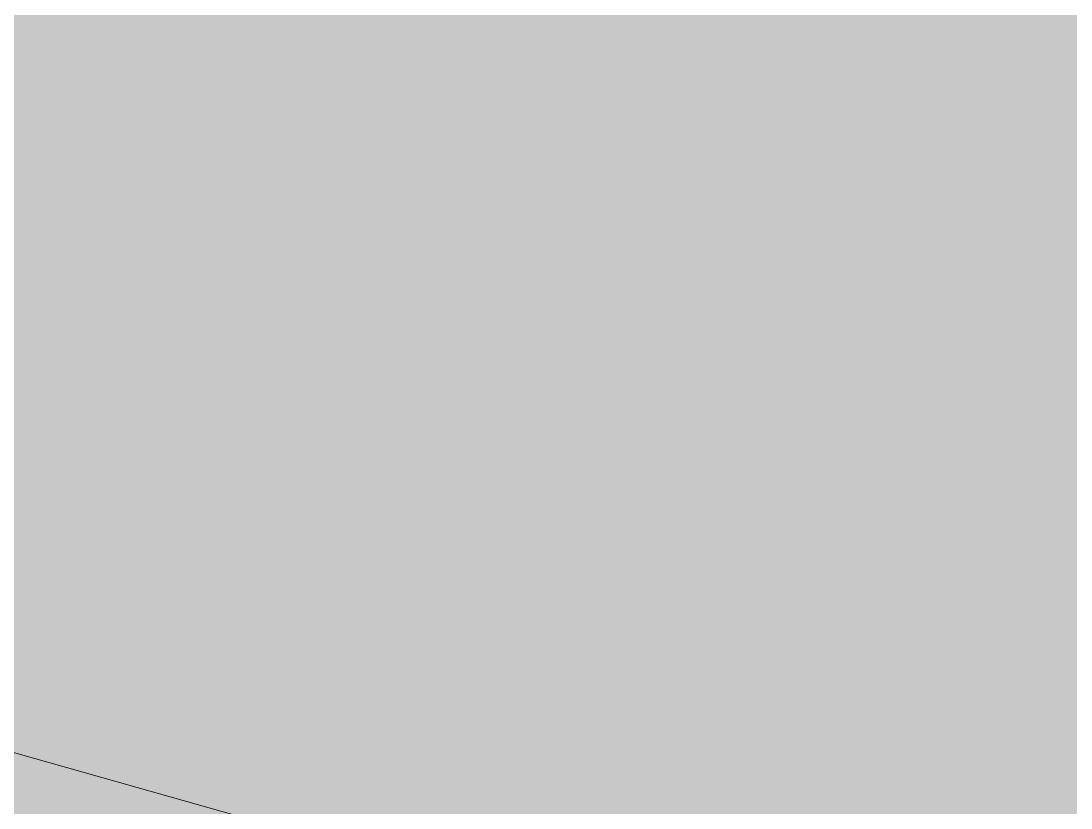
# Model space of a CAD drawing. Header units: millimetres. Extents: x -11451263 to 11578383104, y -507 to 1450429.
# Drawn here: x 12077757 to 12078494, y 1106605 to 1107157 of the extents above; entities that cross this region are included whole.
import ezdxf

# ---------------------------------------------------------------- set-up
doc = ezdxf.new("R2010")
doc.units = ezdxf.units.MM
doc.header["$MEASUREMENT"] = 0
doc.layers.get('0').update_dxf_attribs({"linetype": 'CONTINUOUS', "lineweight": 13})
doc.layers.get('Defpoints').update_dxf_attribs({"color": 5, "linetype": 'CONTINUOUS', "lineweight": 13})
doc.layers.add('KT-Net to mau', color=159, linetype='CONTINUOUS', lineweight=18)
doc.layers.add('SPE-MEP-Plumbing', color=90, linetype='CONTINUOUS', lineweight=0)

# ---------------------------------------------------------------- blocks, each defined once
blk = doc.blocks.new('A$C28B845C9')
at = {"layer": 'SPE-MEP-Plumbing', "elevation": 0}
blk.add_lwpolyline([(13253.17, 247.31), (2078.34, 3404.86), (3553.17, 8624.4), (14728, 5466.84)], close=True, dxfattribs=at)
blk = doc.blocks.new('l3 hatch north')
at = {"true_color": 0xf28888}
h = blk.add_hatch(color=11, dxfattribs=at)
h.dxf.hatch_style = 1
edge = h.paths.add_edge_path()
edge.add_arc((12067777.96, 1591954.07), 10786.77, 116.688833, 139.659031, ccw=False)
edge.add_arc((12065362.28, 1597191.63), 5025.99, 80.17216, 118.90222, ccw=False)
edge.add_arc((12065360.23, 1597283.58), 4935.76, 51.15696, 79.96644, ccw=False)
edge.add_line((12068455.88, 1601127.89), (12074702.55, 1595959.96))
edge.add_arc((12078138.99, 1599771.03), 5131.61, 227.95899, 237.24787)
edge.add_line((12075362.76, 1595455.25), (12074102.63, 1593929.37))
edge.add_line((12074102.63, 1593929.37), (12080579.5, 1588580.52))
edge.add_arc((12078611.51, 1585300.34), 3825.25, -11.16173, 59.03781, ccw=False)
edge.add_line((12082364.41, 1584559.85), (12080860.2, 1579171.15))
edge.add_arc((12082407.8, 1578761.24), 1600.96, 165.16459, 253.77999)
edge.add_line((12081960.61, 1577224), (12083459.92, 1576800.34))
edge.add_line((12083459.92, 1576800.34), (12083913.78, 1578406.52))
edge.add_line((12083913.78, 1578406.52), (12085010.14, 1578096.72))
edge.add_line((12085010.14, 1578096.72), (12085064.52, 1578289.18))
edge.add_line((12085064.52, 1578289.18), (12087432.52, 1577620.05))
edge.add_line((12087432.52, 1577620.05), (12086925.35, 1575825.25))
edge.add_line((12086925.35, 1575825.25), (12111654.03, 1568830.2))
edge.add_line((12111654.03, 1568830.2), (12097509.92, 1572827.79))
edge.add_line((12097509.92, 1572827.79), (12096694, 1569943.29))
edge.add_line((12096694, 1569943.29), (12082642.29, 1573913.91))
edge.add_arc((12083458.06, 1576800.86), 3000, 230.44883, 254.22122, ccw=False)
edge.add_line((12081547.76, 1574487.7), (12079856.15, 1575884.69))
edge.add_line((12079856.15, 1575884.69), (12074206.97, 1580549.99))
edge.add_line((12074206.97, 1580549.99), (12074525.23, 1580935.38))
edge.add_line((12074525.23, 1580935.38), (12065810.18, 1588132.85))
edge.add_line((12065810.18, 1588132.85), (12050084.27, 1569085.9))
edge.add_line((12050084.27, 1569085.9), (12055250.35, 1564819.56))
edge.add_arc((12057430.84, 1567459.9), 3424.32, 230.44882, 313.33083)
edge.add_line((12059780.64, 1564969.04), (12061886.26, 1567515.47))
edge.add_line((12061886.26, 1567515.47), (12054098.59, 1573946.81))
edge.add_line((12054098.59, 1573946.81), (12055942.53, 1576179.62))
edge.add_line((12055942.53, 1576179.62), (12063730.2, 1569748.27))
edge.add_line((12063730.2, 1569748.27), (12067961.52, 1574871.94))
edge.add_line((12067961.52, 1574871.94), (12068886.78, 1574107.82))
edge.add_line((12068886.78, 1574107.82), (12074206.97, 1580549.99))
edge.add_line((12074206.97, 1580549.99), (12079856.15, 1575884.69))
edge.add_line((12079856.15, 1575884.69), (12081547.76, 1574487.7))
edge.add_arc((12083458.06, 1576800.86), 3000, 230.44883, 254.22122)
edge.add_line((12082642.29, 1573913.91), (12086108.5, 1572934.45))
edge.add_line((12086108.5, 1572934.45), (12084476.83, 1567056.48))
edge.add_line((12084476.83, 1567056.48), (12095035.21, 1564073.22))
edge.add_line((12095035.21, 1564073.22), (12097509.92, 1572827.79))
edge.add_line((12097509.92, 1572827.79), (12111654.03, 1568830.2))
edge.add_line((12111654.03, 1568830.2), (12109283.3, 1560469.19))
edge.add_arc((12093320.71, 1575918.59), 22214.59, 292.793496, 315.935987, ccw=False)
edge.add_arc((12093298.89, 1575950.5), 22252.46, 254.792624, 292.813462, ccw=False)
edge.add_arc((12089313.04, 1565438.09), 11116.08, 224.694292, 260.413304, ccw=False)
edge.add_line((12081410.96, 1557619.89), (12080681.18, 1558229.78))
edge.add_arc((12067930.29, 1542235.32), 20455.02, 51.437935, 56.069187)
edge.add_arc((12067984.14, 1542375.13), 20308.99, 55.975037, 81.903475)
edge.add_arc((12067930.29, 1542235.32), 20455.02, 81.809325, 105.631304)
edge.add_arc((12067938.79, 1542214.18), 20477.66, 105.638269, 128.716096)
edge.add_line((12055130.79, 1558191.98), (12046773.06, 1565076.38))
edge.add_line((12046773.06, 1565076.38), (12043207.18, 1560758.5))
edge.add_line((12043207.18, 1560758.5), (12045674.56, 1558720.84))
edge.add_line((12045674.56, 1558720.84), (12047075.45, 1560417.16))
edge.add_line((12047075.45, 1560417.16), (12052958.18, 1555559.07))
edge.add_line((12052958.18, 1555559.07), (12049171.29, 1550969.88))
edge.add_line((12049171.29, 1550969.88), (12047185.11, 1548562.9))
edge.add_arc((12038306.35, 1559726.13), 14263.6, 285.19234, 308.497261, ccw=False)
edge.add_line((12042044.27, 1545961.02), (12033444.61, 1542693.7))
edge.add_arc((12032076.87, 1546537.06), 4079.48, 184.64306, 289.5892, ccw=False)
edge.add_arc((12089443.33, 1544277.48), 61462.84, 171.7570062, 178.2011574, ccw=False)
edge.add_arc((12090395.2, 1544187.72), 62417.77, 165.1780988, 171.8007352, ccw=False)
edge.add_arc((12070027.31, 1550023.57), 41236.95, 159.167013, 165.777288, ccw=False)
edge.add_arc((12037505.71, 1561823.84), 6666.57, 146.372654, 154.543605, ccw=False)
edge.add_line((12031954.75, 1565515.71), (12037146.87, 1571794.02))
edge.add_line((12037146.87, 1571794.02), (12039596.78, 1574760.6))
edge.add_arc((12040213.7, 1574251.19), 800.05, 50.45444, 140.4522, ccw=False)
edge.add_line((12040723.08, 1574868.13), (12041981.89, 1573828.55))
edge.add_arc((12042393.29, 1574455.74), 750.08, 236.73741, 318.61248)
edge.add_line((12042956.04, 1573959.83), (12047186.29, 1579082.21))
edge.add_arc((12045700.6, 1579824.37), 1660.74, 333.4561, 379.35022)
edge.add_arc((12051091.76, 1582096.74), 4194.09, 142.31596, 204.24266, ccw=False)
edge.add_line((12047772.58, 1584660.61), (12047967.93, 1584897.15))
edge.add_line((12047967.93, 1584897.15), (12059556.23, 1598936.73))

msp = doc.modelspace()

# ---------------------------------------------------------------- block references
at = {"layer": 'Defpoints'}
msp.add_blockref('A$C28B845C9', (12073319.99, 1103903.74), dxfattribs=at)
at = {"layer": 'KT-Net to mau'}
msp.add_blockref('l3 hatch north', (-23551.5, -459267, 0), dxfattribs=at)

doc.saveas('drawing.dxf')
